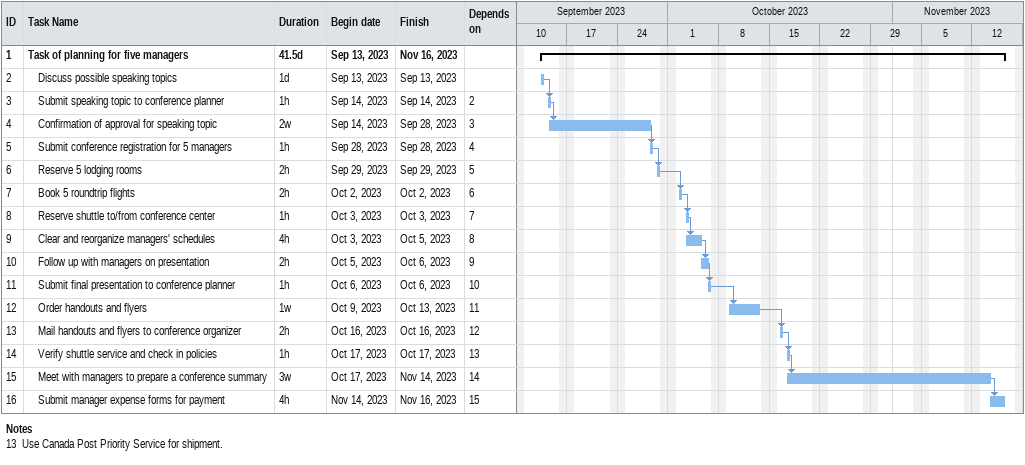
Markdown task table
| ID | Level | Task | Duration | Start | Finish | Predecessors |
|---|---|---|---|---|---|---|
| 1 | 1 | **Task of planning for five managers** | 41.5d | 2023-09-13 | 2023-11-16 |  |
| 2 | 2 | Discuss possible speaking topics | 1d | 2023-09-13 | 2023-09-13 |  |
| 3 | 2 | Submit speaking topic to conference planner | 1h | 2023-09-14 | 2023-09-14 | 2 |
| 4 | 2 | Confirmation of approval for speaking topic | 2w | 2023-09-14 | 2023-09-28 | 3 |
| 5 | 2 | Submit conference registration for 5 managers | 1h | 2023-09-28 | 2023-09-28 | 4 |
| 6 | 2 | Reserve 5 lodging rooms | 2h | 2023-09-29 | 2023-09-29 | 5 |
| 7 | 2 | Book 5 roundtrip flights | 2h | 2023-10-02 | 2023-10-02 | 6 |
| 8 | 2 | Reserve shuttle to/from conference center | 1h | 2023-10-03 | 2023-10-03 | 7 |
| 9 | 2 | Clear and reorganize managers' schedules | 4h | 2023-10-03 | 2023-10-05 | 8 |
| 10 | 2 | Follow up with managers on presentation | 2h | 2023-10-05 | 2023-10-06 | 9 |
| 11 | 2 | Submit final presentation to conference planner | 1h | 2023-10-06 | 2023-10-06 | 10 |
| 12 | 2 | Order handouts and flyers | 1w | 2023-10-09 | 2023-10-13 | 11 |
| 13 | 2 | Mail handouts and flyers to conference organizer | 2h | 2023-10-16 | 2023-10-16 | 12 |
| 14 | 2 | Verify shuttle service and check in policies | 1h | 2023-10-17 | 2023-10-17 | 13 |
| 15 | 2 | Meet with managers to prepare a conference summary | 3w | 2023-10-17 | 2023-11-14 | 14 |
| 16 | 2 | Submit manager expense forms for payment | 4h | 2023-11-14 | 2023-11-16 | 15 |

Notes
- 13: Use Canada Post Priority Service for shipment.
